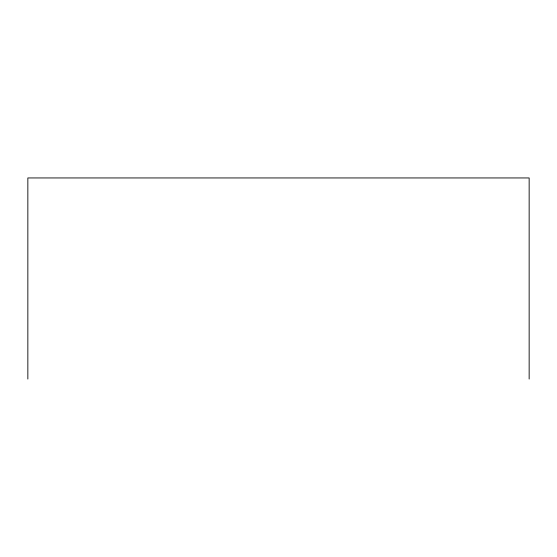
<?xml version="1.0" encoding="UTF-8"?>
<svg xmlns="http://www.w3.org/2000/svg" width="557" height="557" viewBox="0 0 557 557"><rect width="100%" height="100%" fill="white"/><g stroke="black" fill="none" stroke-linecap="round" stroke-linejoin="round"><path stroke-width="0.84" d="M529.15 379.052L529.15 177.948L27.85 177.948L27.85 379.052"/></g></svg>
